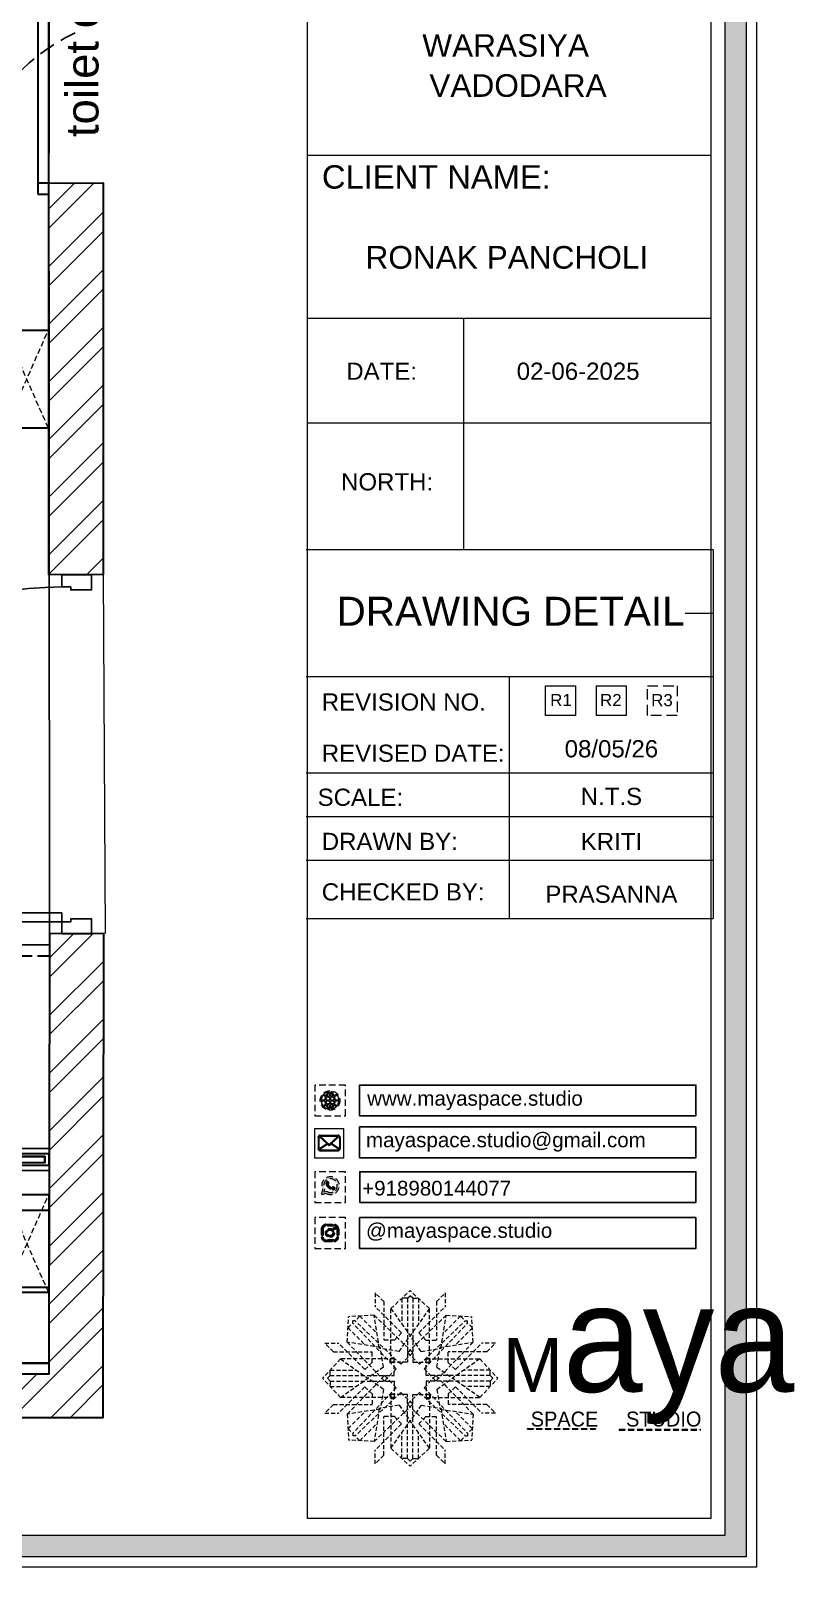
# Model space of a CAD drawing. Header units: millimetres. Extents: x 133760 to 136133, y -184957 to -182282.
# Drawn here: x 134007.5 to 134077.8, y -184050.8 to -183909.5 of the extents above; entities that cross this region are included whole.
import ezdxf
from ezdxf.enums import TextEntityAlignment as Align

# ---------------------------------------------------------------- set-up
doc = ezdxf.new("R2010")
doc.units = ezdxf.units.MM
doc.header["$MEASUREMENT"] = 0
for name, pattern in [('DASHED', [0.75, 0.5, -0.25]), ('DASHED2', [0.375, 0.25, -0.125]), ('DASHEDX2', [1.5, 1, -0.5])]:
    doc.linetypes.add(name, pattern=pattern)
for name, color, linetype in [('AR DOOR', 40, 'Continuous'), ('AR ELE-5', 134, 'Continuous'), ('AR HATCH-7', 7, 'Continuous')]:
    doc.layers.add(name, color=color, linetype=linetype)
for name, color, linetype, lineweight in [('Dimension', 10, 'DASHEDX2', 20), ('ELEC-wires', 1, 'DASHED2', 13), ('Electrical', 84, 'Continuous', 30), ('FUR1', 1, 'Continuous', 0), ('FURNITURE', 32, 'Continuous', 9), ('GF FALSE CEILING', 6, 'Continuous', 35), ('Looping', 10, 'Continuous', 25), ('NAME PLATE', 7, 'Continuous', 25), ('wall', 7, 'Continuous', 30)]:
    doc.layers.add(name, color=color, linetype=linetype, lineweight=lineweight)
doc.styles.add('Arial', font='arial.ttf')
doc.styles.get("Standard").update_dxf_attribs({"font": 'arial.ttf', "height": 6})
doc.styles.add('style4', font='ARIALN.TTF')

# ---------------------------------------------------------------- blocks, each defined once
blk = doc.blocks.new('ceili')
at = {"layer": 'FURNITURE', "color": 9, "lineweight": 30, "true_color": 0xc7c8ca}
for p, q in [((133709.56, -184165.31), (133709.56, -184216.31)), ((133710.56, -184216.31), (133710.56, -184186.3)), ((133710.56, -184215.31), (133709.56, -184215.31)), ((133709.56, -184216.31), (133710.56, -184216.31)), ((133710.58, -184309.78), (133611.56, -184309.78))]:
    blk.add_line(p, q, dxfattribs=at)
at = {"layer": 'FURNITURE', "color": 3, "linetype": 'DASHEDX2', "lineweight": 30}
blk.add_line((133561.04, -184286.34), (133710.63, -184286.34), dxfattribs=at)
at = {"layer": 'FURNITURE', "color": 9, "lineweight": 30, "true_color": 0xc7c8ca}
for points in [[(133710.56, -184323.81), (133707.11, -184323.81), (133707.11, -184316.81), (133710.56, -184316.81)], [(133707.11, -184323.81), (133710.56, -184323.81), (133710.56, -184324.81), (133707.11, -184324.81)]]:
    blk.add_lwpolyline(points, close=True, dxfattribs=at)
blk = doc.blocks.new('FSFSF')
at = {"color": 42, "lineweight": 5, "true_color": 0xe0ac11}
for p, q in [((28600.03, 143.51), (28600.03, 140.16)), ((28602.15, 141.41), (28600.03, 143.51)), ((28603.86, 139.69), (28608.58, 144.08)), ((28607.9, 142.22), (28608.58, 142.85)), ((28613.31, 139.69), (28608.58, 144.08)), ((28609.27, 142.22), (28608.59, 142.85)), ((28615.02, 141.41), (28617.14, 143.51)), ((28617.14, 143.51), (28617.14, 140.16)), ((28606.47, 133.76), (28600.03, 140.16)), ((28602.15, 141.41), (28602.15, 131.95)), ((28603.86, 126.58), (28603.86, 139.69)), ((28603.86, 139.69), (28608.58, 133.02)), ((28607.9, 142.22), (28606.58, 142.22)), ((28606.58, 142.22), (28606.58, 135.84)), ((28607.9, 142.22), (28607.9, 126.58)), ((28613.31, 139.69), (28608.59, 133.02)), ((28609.27, 142.22), (28609.27, 126.58)), ((28609.27, 142.22), (28610.59, 142.22)), ((28610.59, 142.22), (28610.59, 135.84)), ((28610.7, 133.76), (28617.14, 140.16)), ((28613.31, 126.58), (28613.31, 139.69)), ((28615.02, 141.41), (28615.02, 131.95)), ((28593.19, 131.45), (28593.54, 137.71)), ((28593.39, 135), (28594.56, 136.12)), ((28599.8, 138.06), (28593.54, 137.71)), ((28595.12, 136.69), (28594.53, 136.69)), ((28594.56, 136.12), (28594.56, 136.71)), ((28605.17, 124.98), (28594.56, 136.12)), ((28596.24, 137.86), (28595.12, 136.69)), ((28606.27, 126.08), (28595.12, 136.69)), ((28596.24, 137.86), (28600.47, 133.65)), ((28601.03, 130), (28599.8, 138.06)), ((28599.8, 138.05), (28608.58, 129.56)), ((28617.37, 138.05), (28608.59, 129.56)), ((28610.9, 126.08), (28622.05, 136.69)), ((28612.02, 124.98), (28622.62, 136.12)), ((28616.14, 130), (28617.37, 138.06)), ((28620.93, 137.86), (28616.7, 133.65)), ((28617.37, 138.06), (28623.63, 137.71)), ((28620.93, 137.86), (28622.05, 136.69)), ((28622.05, 136.69), (28622.64, 136.69)), ((28622.62, 136.12), (28622.62, 136.71)), ((28623.8, 135), (28622.62, 136.12)), ((28624, 131.45), (28623.65, 137.71)), ((28593.39, 135), (28597.6, 130.78)), ((28604.75, 131.95), (28602.15, 131.95)), ((28606.47, 133.76), (28604.75, 131.95)), ((28605.86, 129.18), (28608.58, 133.02)), ((28611.31, 129.18), (28608.59, 133.02)), ((28610.7, 133.76), (28612.42, 131.95)), ((28612.42, 131.95), (28615.02, 131.95)), ((28623.8, 135), (28619.59, 130.78)), ((28587.73, 131.22), (28591.08, 131.22)), ((28589.84, 129.1), (28587.73, 131.22)), ((28589.84, 129.1), (28599.29, 129.1)), ((28597.49, 124.78), (28591.08, 131.22)), ((28593.19, 131.45), (28601.69, 122.67)), ((28601.25, 130.22), (28593.19, 131.45)), ((28599.29, 126.5), (28599.29, 129.1)), ((28605.86, 129.18), (28601.03, 130)), ((28602.07, 125.39), (28601.25, 130.22)), ((28606.27, 126.08), (28608.58, 128.27)), ((28607.9, 128.92), (28608.58, 129.56)), ((28607.9, 128.92), (28608.58, 128.27)), ((28609.27, 128.92), (28608.59, 129.56)), ((28609.27, 128.92), (28608.59, 128.27)), ((28610.9, 126.08), (28608.59, 128.27)), ((28611.31, 129.18), (28616.14, 130)), ((28615.12, 125.39), (28615.94, 130.22)), ((28623.99, 131.45), (28615.5, 122.67)), ((28615.94, 130.22), (28624, 131.45)), ((28627.34, 129.1), (28617.89, 129.1)), ((28617.89, 126.5), (28617.89, 129.1)), ((28619.7, 124.78), (28626.1, 131.22)), ((28629.45, 131.22), (28626.1, 131.22)), ((28627.34, 129.1), (28629.45, 131.22)), ((28591.56, 127.39), (28587.17, 122.66)), ((28589.03, 123.35), (28589.03, 124.67)), ((28589.03, 124.67), (28595.4, 124.67)), ((28604.66, 127.39), (28591.56, 127.39)), ((28591.56, 127.39), (28598.23, 122.67)), ((28597.49, 124.78), (28599.29, 126.5)), ((28602.07, 125.39), (28598.23, 122.67)), ((28605.17, 124.98), (28602.97, 122.67)), ((28603.68, 126.54), (28603.68, 127.39)), ((28604.66, 126.54), (28603.68, 126.54)), ((28604.71, 127.57), (28603.86, 127.57)), ((28607.9, 126.58), (28603.86, 126.58)), ((28604.66, 123.35), (28604.66, 127.39)), ((28604.7, 126.58), (28604.71, 127.57)), ((28609.27, 126.58), (28613.31, 126.58)), ((28612.02, 124.98), (28614.21, 122.67)), ((28612.46, 126.58), (28612.46, 127.57)), ((28612.46, 127.57), (28613.31, 127.57)), ((28612.52, 123.35), (28612.52, 127.39)), ((28612.52, 127.39), (28625.63, 127.39)), ((28612.52, 126.54), (28613.51, 126.54)), ((28613.51, 126.54), (28613.51, 127.39)), ((28615.12, 125.39), (28618.96, 122.67)), ((28619.7, 124.78), (28617.89, 126.5)), ((28625.63, 127.39), (28618.96, 122.67)), ((28628.16, 124.67), (28621.78, 124.67)), ((28625.63, 127.39), (28630.02, 122.66)), ((28628.16, 123.35), (28628.16, 124.67)), ((28591.56, 117.94), (28587.17, 122.66)), ((28589.03, 123.35), (28588.4, 122.67)), ((28589.03, 121.98), (28588.4, 122.65)), ((28589.03, 123.35), (28604.66, 123.35)), ((28589.03, 121.98), (28604.66, 121.98)), ((28589.03, 121.98), (28589.03, 120.66)), ((28589.03, 120.66), (28595.4, 120.66)), ((28597.49, 120.54), (28591.08, 114.11)), ((28591.56, 117.94), (28598.23, 122.65)), ((28593.19, 113.88), (28601.69, 122.65)), ((28605.17, 120.35), (28594.56, 109.2)), ((28597.49, 120.54), (28599.29, 118.83)), ((28602.07, 119.94), (28598.23, 122.65)), ((28602.33, 123.35), (28601.69, 122.67)), ((28602.33, 121.98), (28601.69, 122.65)), ((28602.33, 123.35), (28602.97, 122.67)), ((28602.33, 121.98), (28602.97, 122.65)), ((28605.17, 120.35), (28602.97, 122.65)), ((28604.66, 121.98), (28604.66, 117.94)), ((28612.02, 120.35), (28614.21, 122.65)), ((28612.02, 120.35), (28622.62, 109.2)), ((28628.16, 123.35), (28612.52, 123.35)), ((28612.52, 121.98), (28612.52, 117.94)), ((28628.16, 121.98), (28612.52, 121.98)), ((28614.85, 123.35), (28614.21, 122.67)), ((28614.85, 121.98), (28614.21, 122.65)), ((28614.85, 123.35), (28615.5, 122.67)), ((28614.85, 121.98), (28615.5, 122.65)), ((28615.12, 119.94), (28618.96, 122.65)), ((28623.99, 113.88), (28615.5, 122.65)), ((28619.7, 120.54), (28617.89, 118.83)), ((28625.63, 117.94), (28618.96, 122.65)), ((28619.7, 120.54), (28626.1, 114.11)), ((28628.16, 120.66), (28621.78, 120.66)), ((28625.63, 117.94), (28630.02, 122.66)), ((28628.16, 123.35), (28628.78, 122.67)), ((28628.16, 121.98), (28628.78, 122.65)), ((28628.16, 121.98), (28628.16, 120.66)), ((28604.66, 117.94), (28591.56, 117.94)), ((28606.27, 119.15), (28595.12, 108.54)), ((28599.29, 118.83), (28599.29, 116.23)), ((28602.07, 119.94), (28601.25, 115.1)), ((28604.66, 118.78), (28603.68, 118.78)), ((28603.68, 118.78), (28603.68, 117.94)), ((28607.9, 118.65), (28603.86, 118.65)), ((28603.86, 118.65), (28603.86, 105.54)), ((28604.71, 117.66), (28603.86, 117.66)), ((28604.7, 118.65), (28604.71, 117.66)), ((28606.27, 119.15), (28608.58, 116.96)), ((28607.9, 103.01), (28607.9, 118.65)), ((28607.9, 116.31), (28608.58, 116.96)), ((28610.9, 119.15), (28608.59, 116.96)), ((28609.27, 116.31), (28608.59, 116.96)), ((28609.27, 118.65), (28613.31, 118.65)), ((28609.27, 103.01), (28609.27, 118.65)), ((28610.9, 119.15), (28622.05, 108.54)), ((28612.46, 118.65), (28612.46, 117.66)), ((28612.46, 117.66), (28613.31, 117.66)), ((28612.52, 118.78), (28613.51, 118.78)), ((28612.52, 117.94), (28625.63, 117.94)), ((28613.31, 118.65), (28613.31, 105.54)), ((28613.51, 118.78), (28613.51, 117.94)), ((28615.12, 119.94), (28615.94, 115.1)), ((28617.89, 118.83), (28617.89, 116.23)), ((28589.84, 116.23), (28587.73, 114.11)), ((28587.73, 114.11), (28591.08, 114.11)), ((28589.84, 116.23), (28599.29, 116.23)), ((28601.25, 115.1), (28593.19, 113.87)), ((28593.19, 113.87), (28593.54, 107.62)), ((28593.39, 110.32), (28597.6, 114.55)), ((28599.8, 107.17), (28608.58, 115.67)), ((28601.03, 115.23), (28599.8, 107.17)), ((28605.86, 116.05), (28601.03, 115.23)), ((28602.15, 103.82), (28602.15, 113.27)), ((28604.75, 113.27), (28602.15, 113.27)), ((28606.47, 111.47), (28604.75, 113.27)), ((28605.86, 116.05), (28608.58, 112.21)), ((28607.9, 116.31), (28608.58, 115.67)), ((28609.27, 116.31), (28608.59, 115.67)), ((28611.31, 116.05), (28608.59, 112.21)), ((28617.37, 107.17), (28608.59, 115.67)), ((28610.7, 111.47), (28612.42, 113.27)), ((28611.31, 116.05), (28616.14, 115.23)), ((28612.42, 113.27), (28615.02, 113.27)), ((28615.02, 103.82), (28615.02, 113.27)), ((28615.94, 115.1), (28624, 113.87)), ((28616.14, 115.23), (28617.37, 107.17)), ((28627.34, 116.23), (28617.89, 116.23)), ((28623.8, 110.32), (28619.59, 114.55)), ((28624, 113.87), (28623.65, 107.62)), ((28629.45, 114.11), (28626.1, 114.11)), ((28627.34, 116.23), (28629.45, 114.11)), ((28593.39, 110.32), (28594.56, 109.2)), ((28594.56, 109.2), (28594.56, 108.61)), ((28596.24, 107.37), (28600.47, 111.58)), ((28606.47, 111.47), (28600.03, 105.07)), ((28603.86, 105.54), (28608.58, 112.21)), ((28606.58, 103.01), (28606.58, 109.38)), ((28613.31, 105.54), (28608.59, 112.21)), ((28610.59, 103.01), (28610.59, 109.38)), ((28610.7, 111.47), (28617.14, 105.07)), ((28620.93, 107.37), (28616.7, 111.58)), ((28623.8, 110.32), (28622.62, 109.2)), ((28622.62, 109.2), (28622.62, 108.61)), ((28599.8, 107.17), (28593.54, 107.52)), ((28595.12, 108.54), (28594.53, 108.54)), ((28596.24, 107.37), (28595.12, 108.54)), ((28603.86, 105.54), (28608.58, 101.15)), ((28613.31, 105.54), (28608.58, 101.15)), ((28617.37, 107.17), (28623.63, 107.52)), ((28620.93, 107.37), (28622.05, 108.54)), ((28622.05, 108.54), (28622.64, 108.54)), ((28600.03, 101.71), (28600.03, 105.07)), ((28602.15, 103.82), (28600.03, 101.71)), ((28607.9, 103.01), (28606.58, 103.01)), ((28607.9, 103.01), (28608.58, 102.38)), ((28609.27, 103.01), (28608.59, 102.38)), ((28609.27, 103.01), (28610.59, 103.01)), ((28615.02, 103.82), (28617.14, 101.71)), ((28617.14, 101.71), (28617.14, 105.07))]:
    blk.add_line(p, q, dxfattribs=at)
blk = doc.blocks.new('hgwg')
at = {"layer": 'Dimension', "true_color": 0xd39e00}
h = blk.add_hatch(color=42, dxfattribs=at)
h.dxf.hatch_style = 1
h.paths.add_polyline_path([(27505.71, 45.05), (27494.27, 45.05), (27494.27, 44.9), (27505.71, 44.9)])
h = blk.add_hatch(color=42, dxfattribs=at)
h.dxf.hatch_style = 1
h.paths.add_polyline_path([(27523.3, 44.9), (27509.68, 44.9), (27509.68, 44.75), (27523.3, 44.75)])
at = {"layer": 'Dimension', "color": 42, "true_color": 0xd39e00}
for p, q in [((27494.27, 45.05), (27505.71, 45.05)), ((27494.27, 44.9), (27494.27, 45.05)), ((27494.27, 44.9), (27505.71, 44.9)), ((27505.71, 45.05), (27505.71, 44.9)), ((27509.68, 44.9), (27523.3, 44.9)), ((27509.68, 44.9), (27509.68, 44.75)), ((27509.68, 44.75), (27523.3, 44.75)), ((27523.3, 44.75), (27523.3, 44.9))]:
    blk.add_line(p, q, dxfattribs=at)
at = {"layer": 'Dimension', "color": 42, "true_color": 0xd39e00, "attachment_point": 1}
for s, width, insert, char_height in [('{\\fCinzel|b0|i0|c0|p2;\\H1.5x;M\\fAmsterdam One|b0|i0|c0|p2;\\H2x;aya}', 85.3277, (27490.17, 69.17), 6), ('{\\fCinzel|b0|i0|c0|p0;SPACE     STUDIO}', 66.129, (27494.83, 47.86), 2.5)]:
    blk.add_mtext_dynamic_manual_height_columns(s, width=width, gutter_width=30, heights=[0], dxfattribs=dict(at, insert=insert, char_height=char_height))
blk = doc.blocks.new('aggerg')
at = {"layer": 'Dimension', "color": 42, "true_color": 0xd39e00}
blk.add_lwpolyline([(-1.41, 1.41), (1.41, 1.41), (1.41, -1.41), (-1.41, -1.41)], close=True, dxfattribs=at)
at = {"layer": 'NAME PLATE', "lineweight": 0, "insert": (-0.03, 0.62), "char_height": 1.151, "width": 2.2458, "attachment_point": 2, "style": 'Arial'}
blk.add_mtext('R3', dxfattribs=at)
blk = doc.blocks.new('QEGW4TG')
at = {"layer": 'Dimension', "true_color": 0x000000}
h = blk.add_hatch(color=18, dxfattribs=at)
h.dxf.hatch_style = 1
h.paths.add_polyline_path([(2.69, 1.93, 0.170513), (2.95, 1.97, 0.190337), (3.11, 2.18, 0.466684), (3.03, 2.29), (2.79, 2.37, 0.273721), (2.69, 2.34, 0.040749), (2.63, 2.27, -0.441282), (2.53, 2.25, -0.11828), (2.06, 2.64, -0.441282), (2.07, 2.74, 0.040749), (2.13, 2.81, 0.290083), (2.14, 2.92), (2.01, 3.18, 0.316231), (1.91, 3.2, 0.190337), (1.73, 3, 0.170513), (1.72, 2.74, 0.252784)], flags=0)
h.paths.add_polyline_path([(1.19, 1.98), (1.03, 1.3, 0.550912), (1.11, 1.23), (1.75, 1.39, 6.344125)])
h.paths.add_polyline_path([(1.81, 1.7), (1.4, 1.6), (1.5, 2.03, -9.071339)], flags=16)
h.paths.add_polyline_path([(2.95, 1.97, -0.203224), (2.64, 1.94, -0.231509), (1.75, 2.69, -0.209023), (1.73, 3, -0.17811), (1.89, 3.19, -0.370089), (2.01, 3.18), (2.17, 2.86, -0.071517), (2.06, 2.73, 0.321676), (2.05, 2.65, 0.126524), (2.55, 2.24, 0.312216), (2.62, 2.26, -0.041087), (2.68, 2.34, -0.290673), (2.79, 2.37), (3.13, 2.26, -0.24764)], flags=0)
h = blk.add_hatch(color=18, dxfattribs=at)
h.dxf.hatch_style = 1
h.paths.add_polyline_path([(2.69, 2.34, 0.040749), (2.63, 2.27, -0.441282), (2.53, 2.25, -0.11828), (2.06, 2.64, -0.441282), (2.07, 2.74, 0.040749), (2.13, 2.81, 0.290083), (2.14, 2.92), (2.01, 3.18, 0.316231), (1.91, 3.2, 0.190337), (1.73, 3, 0.170513), (1.72, 2.74, 0.252784), (2.69, 1.93, 0.170513), (2.95, 1.97, 0.190337), (3.11, 2.18, 0.466684), (3.03, 2.29), (2.79, 2.37, 0.273721)])
for p, q in [((2.01, 3.18), (2.14, 2.92)), ((3.07, 2.28), (2.8, 2.36)), ((1.19, 1.98), (1.03, 1.3)), ((1.1, 1.23), (1.75, 1.39)), ((1.5, 2.03), (1.4, 1.6)), ((1.4, 1.6), (1.81, 1.7))]:
    blk.add_line(p, q)
blk.add_lwpolyline([(0, 0), (4.68, 0), (4.68, 4.68), (0, 4.68)], close=True)
for centre, radius, start, end in [((2.39, 2.56), 1.34, 241.4727, 205.6422), ((2.39, 2.56), 1.04, 235.9962, 210.8333), ((2.09, 2.87), 0.39, 159.7007, 198.4072), ((2.96, 3.23), 1.33, 201.4218, 258.1669), ((2.07, 2.87), 0.364, 118.9685, 159.3648), ((1.94, 3.12), 0.0896, 41.8985, 123.1344), ((2.11, 2.68), 0.066, 135.9932, 224.8892), ((1.67, 3.16), 0.586, 312.4617, 321.8728), ((3.12, 3.42), 1.31, 216.5455, 243.5279), ((2.05, 2.87), 0.104, 320.3924, 28.6971), ((2.76, 2.27), 0.104, 70.4402, 138.745), ((1.09, 1.29), 0.0598, 164.8483, 282.1458), ((2.57, 2.3), 0.066, 234.2482, 323.1441), ((3.11, 1.94), 0.586, 137.2645, 146.6756), ((2.75, 2.31), 0.39, 260.7301, 299.4366), ((2.76, 2.29), 0.364, 299.7725, 340.1688), ((3.03, 2.2), 0.0896, 336.0029, 57.2388)]:
    blk.add_arc(centre, radius, start, end)
blk = doc.blocks.new('ASGERG')
at = {"layer": 'Dimension', "true_color": 0x000000}
h = blk.add_hatch(color=18, dxfattribs=at)
h.dxf.hatch_style = 1
h.paths.add_polyline_path([(0.99, 1.7, 0.402382), (1.83, 1.03), (2.96, 1.03, 0.426145), (3.66, 1.9), (3.66, 2.99, 0.402382), (2.83, 3.67), (1.69, 3.67, 0.426145), (0.99, 2.79)])
h.paths.add_polyline_path([(1.27, 2.85, -0.426145), (1.72, 3.4), (2.85, 3.4, -0.402382), (3.38, 2.97), (3.38, 1.85, -0.426145), (2.94, 1.3), (1.8, 1.3, -0.402382), (1.27, 1.72)], flags=16)
h.paths.add_polyline_path([(3.02, 2.35, -1), (1.64, 2.35, -1)], flags=0)
h.paths.add_polyline_path([(2.74, 2.35, -1), (1.92, 2.35, -1)], flags=0)
h.paths.add_polyline_path([(3.19, 3.02, -1), (2.86, 3.02, -1)], flags=0)
h.paths.add_polyline_path([(1.64, 2.35, 1), (3.02, 2.35, 1)], flags=0)
h = blk.add_hatch(color=18, dxfattribs=at)
h.dxf.hatch_style = 1
h.paths.add_polyline_path([(1.64, 2.35, 1), (3.02, 2.35, 1)])
h.paths.add_polyline_path([(1.92, 2.35, -1), (2.74, 2.35, -1)], flags=16)
h = blk.add_hatch(color=18, dxfattribs=at)
h.dxf.hatch_style = 1
h.paths.add_polyline_path([(3.19, 3.02, 1), (2.86, 3.02, 1)])
for p, q in [((0.99, 2.99), (0.99, 1.7)), ((1.27, 2.97), (1.27, 1.72)), ((1.69, 3.67), (2.96, 3.67)), ((2.94, 3.4), (1.72, 3.4)), ((3.38, 2.97), (3.38, 1.72)), ((3.66, 2.99), (3.66, 1.7)), ((1.69, 1.03), (2.96, 1.03)), ((2.94, 1.3), (1.72, 1.3))]:
    blk.add_line(p, q)
blk.add_lwpolyline([(0, 0), (4.68, 0), (4.68, 4.68), (0, 4.68)], close=True)
for centre, radius in [((2.33, 2.35), 0.694), ((2.33, 2.35), 0.414), ((3.02, 3.02), 0.168)]:
    blk.add_circle(centre, radius)
for centre, radius, start, end in [((1.76, 2.89), 0.778, 94.8631, 172.8127), ((1.76, 2.91), 0.491, 94.8631, 172.8127), ((2.9, 2.91), 0.491, 7.1873, 85.1369), ((2.89, 2.89), 0.778, 7.1873, 85.1369), ((1.76, 1.8), 0.778, 187.1873, 265.1369), ((1.76, 1.78), 0.491, 187.1873, 265.1369), ((2.9, 1.78), 0.491, 274.8631, 352.8127), ((2.89, 1.8), 0.778, 274.8631, 352.8127)]:
    blk.add_arc(centre, radius, start, end)
blk = doc.blocks.new('DTGWEGEARG')
at = {"layer": 'Dimension', "true_color": 0x000000}
h = blk.add_hatch(color=18, dxfattribs=at)
h.dxf.hatch_style = 1
h.paths.add_polyline_path([(3.83, 2.34, 1), (0.85, 2.34, 1)])
h.paths.add_polyline_path([(2.51, 1.01, 0.105795), (2.96, 1.58, -0.055205), (3.3, 1.41, -0.169822)], flags=16)
h.paths.add_polyline_path([(2.41, 1.12), (2.41, 1.69, -0.058279), (2.81, 1.63, -0.103353)], flags=16)
h.paths.add_polyline_path([(2.26, 1.13, -0.101741), (1.87, 1.63, -0.057171), (2.26, 1.69)], flags=16)
h.paths.add_polyline_path([(2.17, 1.01, -0.169822), (1.38, 1.41, -0.055205), (1.72, 1.58, 0.105795)], flags=16)
h.paths.add_polyline_path([(3.02, 1.72, 0.081336), (3.13, 2.27), (3.68, 2.27, -0.152069), (3.4, 1.52, 0.05687)], flags=16)
h.paths.add_polyline_path([(2.87, 1.77, 0.061945), (2.41, 1.84), (2.41, 2.27), (2.98, 2.27, -0.081344)], flags=16)
h.paths.add_polyline_path([(2.26, 1.84, 0.060923), (1.8, 1.77, -0.081344), (1.7, 2.27), (2.26, 2.27)], flags=16)
h.paths.add_polyline_path([(1.66, 1.72, 0.05687), (1.28, 1.52, -0.152069), (1, 2.27), (1.55, 2.27, 0.081336)], flags=16)
h.paths.add_polyline_path([(2.41, 2.42), (2.41, 2.83, 0.061945), (2.87, 2.91, -0.080009), (2.98, 2.42)], flags=16)
h.paths.add_polyline_path([(3.13, 2.42, 0.080116), (3.02, 2.96, 0.127778), (2.51, 3.67, -0.36029), (3.68, 2.42)], flags=16)
h.paths.add_polyline_path([(2.26, 2.42), (1.7, 2.42, -0.080009), (1.8, 2.91, 0.060923), (2.26, 2.84)], flags=16)
h.paths.add_polyline_path([(1.55, 2.42), (1, 2.42, -0.150466), (1.28, 3.16, 0.05687), (1.66, 2.96, 0.080116)], flags=16)
h.paths.add_polyline_path([(2.41, 2.98), (2.41, 3.56, -0.103353), (2.81, 3.05, -0.058279)], flags=16)
h.paths.add_polyline_path([(2.26, 2.99, -0.057171), (1.87, 3.05, -0.101741), (2.26, 3.55)], flags=16)
h.paths.add_polyline_path([(1.72, 3.1, -0.055205), (1.38, 3.27, -0.169822), (2.17, 3.67, 0.105795)], flags=16)
blk.add_lwpolyline([(0, 0), (4.68, 0), (4.68, 4.68), (0, 4.68)], close=True)
at = {"layer": 'Dimension', "color": 18, "true_color": 0x000000}
for p, q in [((1, 2.42), (1.55, 2.42)), ((1.7, 2.42), (2.26, 2.42)), ((2.26, 3.55), (2.26, 2.99)), ((2.26, 2.84), (2.26, 2.42)), ((2.41, 3.56), (2.41, 2.98)), ((2.41, 2.83), (2.41, 2.42)), ((2.41, 2.42), (2.98, 2.42)), ((3.13, 2.42), (3.68, 2.42)), ((1, 2.27), (1.55, 2.27)), ((1.7, 2.27), (2.26, 2.27)), ((2.26, 2.27), (2.26, 1.84)), ((2.26, 1.69), (2.26, 1.13)), ((2.41, 2.27), (2.98, 2.27)), ((2.41, 2.27), (2.41, 1.84)), ((2.41, 1.69), (2.41, 1.12)), ((3.13, 2.27), (3.68, 2.27))]:
    blk.add_line(p, q, dxfattribs=at)
blk.add_circle((2.34, 2.34), 1.49, dxfattribs=at)
for centre, radius, start, end in [((2.34, 2.34), 1.34, 142.3819, 176.6093), ((2.34, 4.74), 1.9, 236.1399, 249.1595), ((2.34, 2.34), 1.34, 97.3549, 135.9073), ((2.34, 4.74), 1.75, 236.7417, 249.3811), ((3.28, 2.34), 1.73, 159.0567, 177.3789), ((3.28, 2.34), 1.58, 158.8325, 177.1302), ((3.28, 2.34), 1.73, 129.9301, 154.0867), ((2.34, 4.74), 1.9, 253.6799, 267.6253), ((3.28, 2.34), 1.58, 130.1073, 153.3446), ((2.34, 4.74), 1.75, 254.3336, 267.422), ((1.4, 2.34), 1.58, 26.6554, 50.2584), ((2.34, 4.74), 1.75, 272.3248, 285.6664), ((2.34, 4.74), 1.9, 272.1415, 286.3201), ((2.34, 2.34), 1.34, 3.3907, 82.6451), ((1.4, 2.34), 1.73, 25.9133, 50.0699), ((1.4, 2.34), 1.58, 2.8698, 21.1675), ((2.34, 4.74), 1.75, 290.6189, 303.2583), ((2.34, 4.74), 1.9, 290.8405, 303.8601), ((1.4, 2.34), 1.73, 2.6211, 20.9433), ((2.34, 2.34), 1.34, 183.0315, 217.6181), ((2.34, -0.06), 1.9, 110.8405, 123.8601), ((2.34, -0.06), 1.75, 110.6189, 123.2583), ((2.34, 2.34), 1.34, 224.0927, 262.6451), ((3.28, 2.34), 1.73, 182.3435, 200.9433), ((3.28, 2.34), 1.58, 182.5658, 201.1675), ((3.28, 2.34), 1.73, 205.9133, 230.0699), ((2.34, -0.06), 1.9, 92.3747, 106.3201), ((2.34, -0.06), 1.75, 92.578, 105.6664), ((3.28, 2.34), 1.58, 206.6554, 229.8927), ((2.34, -0.06), 1.9, 73.6799, 87.8585), ((2.34, -0.06), 1.75, 74.3336, 87.6752), ((1.4, 2.34), 1.58, 309.7416, 333.3446), ((1.4, 2.34), 1.73, 309.9301, 334.0867), ((2.34, 2.34), 1.34, 277.3549, 315.9073), ((1.4, 2.34), 1.58, 338.8325, 357.4342), ((2.34, -0.06), 1.75, 56.7417, 69.3811), ((1.4, 2.34), 1.73, 339.0567, 357.6565), ((2.34, -0.06), 1.9, 56.1399, 69.1595), ((2.34, 2.34), 1.34, 322.3819, 356.9685)]:
    blk.add_arc(centre, radius, start, end, dxfattribs=at)
blk = doc.blocks.new('*U9')
for points in [[(-1160, 0), (-1120, 0), (-1120, 30), (-1110, 30), (-1110, 100), (-1160, 100)], [(40, 0), (0, 0), (0, 30), (-10, 30), (-10, 100), (40, 100)], [(0, 0), (0, -1120), (-30, -1120), (-30, 0)]]:
    blk.add_lwpolyline(points, close=True)
at = {"layer": 'AR ELE-5', "linetype": 'ByBlock', "ltscale": 15}
blk.add_arc((1.6, 0.7), 1121.6, 180.0347, 267.627, dxfattribs=at)
blk = doc.blocks.new('RGH')
at = {"color": 242, "linetype": 'DASHED', "true_color": 0xcd2027}
for p, q in [((130318.55, 18194.22), (130309.54, 18198.2)), ((130318.55, 18198.2), (130309.54, 18194.22))]:
    blk.add_line(p, q, dxfattribs=at)
at = {"layer": 'ELEC-wires', "color": 5, "linetype": 'ByBlock', "lineweight": 30, "ltscale": 4}
blk.add_lwpolyline([(130309.54, 18198.2), (130318.55, 18198.2), (130318.55, 18194.22), (130309.54, 18194.22)], close=True, dxfattribs=at)

msp = doc.modelspace()

# ---------------------------------------------------------------- hatches: boundary and pattern name
at = {"layer": 'AR HATCH-7', "lineweight": 0, "true_color": 0x939598, "transparency": 33554687}
h = msp.add_hatch(dxfattribs=at)
h.set_pattern_fill('ANSI32', color=252, scale=10)
h.set_pattern_definition([(45, (3e-11, -272.635), (-2.65165043, 2.65165043), []), (45, (1.7678, -272.635), (-2.65165043, 2.65165043), [])])
h.paths.add_polyline_path([(134014.64, -183860.44), (133854.67, -183860.9), (133854.67, -183907.51), (133859.67, -183907.51), (133859.67, -183873.51), (133884.17, -183873.51), (133884.17, -183869.51), (134009.17, -183869.51), (134009.19, -183894.5), (134009.19, -183894.5), (134009.19, -183895.52), (134014.19, -183895.49)])
h.paths.add_polyline_path([(133859.67, -183966.51), (133854.67, -183966.51), (133854.67, -184037.01), (134014.21, -184037.01), (134014.26, -183992.51), (134009.26, -183992.54), (134009.19, -184033.01), (133910.19, -184033.01), (133910.19, -184033.01), (133859.67, -184033.01), (133859.68, -184012.92)])
h.paths.add_polyline_path([(134014.19, -183923.48), (134009.19, -183923.51), (134009.19, -183959.51), (134014.19, -183959.48)])
at = {"layer": 'Dimension', "true_color": 0xd39e00, "transparency": 33554687}
h = msp.add_hatch(color=42, dxfattribs=at)
h.paths.add_polyline_path([(133797.27, -183855.5), (133797.27, -184049.81), (134073.32, -184049.81), (134073.32, -183855.5)])
h.paths.add_polyline_path([(133799.21, -183857.44), (134071.38, -183857.44), (134071.38, -184047.87), (133799.21, -184047.87)], flags=16)
at = {"layer": 'Dimension', "true_color": 0x000000, "transparency": 33554687}
h = msp.add_hatch(color=18, dxfattribs=at)
h.dxf.hatch_style = 1
h.paths.add_polyline_path([(134035.8, -184012.48, 0.414214), (134036, -184012.27), (134036, -184011.25, 0.414214), (134035.8, -184011.04), (134034.16, -184011.04, 0.414214), (134033.96, -184011.25), (134033.96, -184012.27, 0.414214), (134034.16, -184012.48)])
h.paths.add_polyline_path([(134035.13, -184011.86), (134035.89, -184012.37, -0.198912), (134035.8, -184012.4), (134034.16, -184012.4, -0.198912), (134034.07, -184012.37), (134034.83, -184011.86), (134034.98, -184012)], flags=16)
h.paths.add_polyline_path([(134034.98, -184011.9), (134034.15, -184011.12, -0.028783), (134034.16, -184011.12), (134035.8, -184011.12, -0.028783), (134035.81, -184011.12)], flags=16)
h.paths.add_polyline_path([(134035.19, -184011.81), (134035.89, -184011.15, -0.202482), (134035.92, -184011.25), (134035.92, -184012.27, -0.043076), (134035.92, -184012.3)], flags=16)
h.paths.add_polyline_path([(134034.77, -184011.81), (134034.03, -184012.3, -0.043076), (134034.03, -184012.27), (134034.03, -184011.25, -0.202482), (134034.07, -184011.15)], flags=16)

# ---------------------------------------------------------------- linework, layer by layer
at = {"color": 18, "true_color": 0x000000, "transparency": 33554687}
for points in [[(134037.78, -184009.26), (134068.71, -184009.26), (134068.71, -184006.43), (134037.78, -184006.43)], [(134037.78, -184013.12), (134068.71, -184013.12), (134068.71, -184010.29), (134037.78, -184010.29)], [(134037.8, -184017.23), (134068.71, -184017.23), (134068.71, -184014.41), (134037.8, -184014.41)], [(134037.78, -184021.45), (134068.71, -184021.45), (134068.71, -184018.62), (134037.78, -184018.62)]]:
    msp.add_lwpolyline(points, close=True, dxfattribs=at)
at = {"layer": 'Dimension', "color": 42, "linetype": 'Continuous', "true_color": 0xd39e00, "transparency": 33554687}
for p, q in [((134070.07, -183920.95), (134032.98, -183920.95)), ((134070.07, -183935.93), (134032.98, -183935.93)), ((134047.33, -183935.93), (134047.33, -183957.22)), ((134070.07, -183945.57), (134032.98, -183945.57)), ((134070.3, -183957.22), (134032.86, -183957.22)), ((134070.3, -183957.22), (134070.3, -183991.13)), ((134067.71, -183963.04), (134070.3, -183963.04)), ((134032.86, -183968.85), (134070.3, -183968.85)), ((134051.58, -183991.13), (134051.58, -183968.85)), ((134070.3, -183977.76), (134032.86, -183977.76)), ((134070.3, -183981.77), (134032.86, -183981.77)), ((134070.3, -183985.79), (134032.86, -183985.79)), ((134032.86, -183991.13), (134070.3, -183991.13))]:
    msp.add_line(p, q, dxfattribs=at)
at = {"layer": 'Dimension', "color": 18, "linetype": 'Continuous', "true_color": 0x000000, "transparency": 33554687}
for p, q in [((134033.96, -184011.25), (134033.96, -184012.27)), ((134034.03, -184011.25), (134034.03, -184012.27)), ((134034.03, -184012.3), (134034.77, -184011.81)), ((134034.07, -184011.15), (134034.77, -184011.81)), ((134034.07, -184012.37), (134034.83, -184011.86)), ((134034.15, -184011.12), (134034.98, -184011.9)), ((134034.16, -184011.04), (134035.8, -184011.04)), ((134034.16, -184011.12), (134035.8, -184011.12)), ((134034.16, -184012.4), (134035.8, -184012.4)), ((134034.83, -184011.86), (134034.98, -184012)), ((134034.98, -184011.9), (134035.81, -184011.12)), ((134034.98, -184012), (134035.13, -184011.86)), ((134035.89, -184012.37), (134035.13, -184011.86)), ((134035.19, -184011.81), (134035.89, -184011.15)), ((134035.92, -184012.3), (134035.19, -184011.81)), ((134035.92, -184011.25), (134035.92, -184012.27)), ((134036, -184011.25), (134036, -184012.27)), ((134034.16, -184012.48), (134035.8, -184012.48))]:
    msp.add_line(p, q, dxfattribs=at)
at = {"layer": 'Dimension', "color": 42, "linetype": 'Continuous', "true_color": 0xd39e00, "transparency": 33554687}
for points in [[(133796.3, -183854.53), (134074.29, -183854.53), (134074.29, -184050.78), (133796.3, -184050.78)], [(133797.27, -183855.5), (134073.32, -183855.5), (134073.32, -184049.81), (133797.27, -184049.81)], [(133799.21, -183857.44), (134071.38, -183857.44), (134071.38, -184047.87), (133799.21, -184047.87)], [(134032.98, -184046.28), (134032.98, -183859.03), (134070.07, -183859.03), (134070.07, -184046.28)], [(134054.89, -183969.71), (134057.63, -183969.71), (134057.63, -183972.44), (134054.89, -183972.44)], [(134059.57, -183969.71), (134062.3, -183969.71), (134062.3, -183972.44), (134059.57, -183972.44)]]:
    msp.add_lwpolyline(points, close=True, dxfattribs=at)
at = {"layer": 'Dimension', "linetype": 'Continuous', "transparency": 33554687}
msp.add_lwpolyline([(134033.63, -184013.14), (134036.32, -184013.14), (134036.32, -184010.45), (134033.63, -184010.45)], close=True, dxfattribs=at)
at = {"layer": 'Dimension', "color": 18, "true_color": 0x000000, "transparency": 33554687}
for centre, radius, start, end in [((134034.16, -184011.25), 0.206, 90, 180), ((134034.16, -184012.27), 0.206, 180, 270), ((134034.16, -184011.25), 0.129, 134.2135, 180), ((134034.16, -184012.27), 0.129, 180, 189.8662), ((134034.16, -184012.27), 0.129, 225, 270), ((134034.16, -184011.25), 0.129, 90, 96.5948), ((134035.8, -184011.25), 0.206, 0, 90), ((134035.8, -184011.25), 0.129, 83.4052, 90), ((134035.8, -184012.27), 0.206, 270, 0), ((134035.8, -184012.27), 0.129, 270, 315), ((134035.8, -184011.25), 0.129, 0, 45.7865), ((134035.8, -184012.27), 0.129, 350.1338, 0)]:
    msp.add_arc(centre, radius, start, end, dxfattribs=at)
at = {"layer": 'Electrical', "color": 7, "lineweight": 30}
msp.add_lwpolyline([(133867.67, -184013.81), (134009.22, -184013.81), (134009.22, -184012.75), (133867.67, -184012.75)], close=True, dxfattribs=at)
at = {"layer": 'Electrical', "color": 175, "lineweight": 30, "ltscale": 8, "true_color": 0x4554a5}
for points in [[(134008.83, -184012.97), (134008.83, -184013.59), (133868.18, -184013.59), (133868.18, -184012.97)], [(134008.81, -184012.99), (134008.81, -184013.58), (133868.2, -184013.58), (133868.2, -184012.99)]]:
    msp.add_lwpolyline(points, close=True, dxfattribs=at)
at = {"layer": 'FURNITURE', "color": 9, "lineweight": 30, "true_color": 0xc7c8ca}
for p, q in [((134009.19, -183924.51), (134009.19, -183894.5)), ((134009.19, -183923.51), (134008.19, -183923.51)), ((134008.19, -183924.51), (134009.19, -183924.51))]:
    msp.add_line(p, q, dxfattribs=at)
at = {"layer": 'FURNITURE', "lineweight": 5}
msp.add_line((134014.19, -183959.48), (134014.39, -183992.51), dxfattribs=at)
at = {"layer": 'GF FALSE CEILING', "lineweight": 25}
msp.add_lwpolyline([(133859.67, -184012.28), (134009.22, -184012.28), (134009.22, -184014.28), (133859.67, -184014.28)], close=True, dxfattribs=at)
at = {"layer": 'wall', "lineweight": 30}
for points in [[(134009.19, -183923.51), (134014.19, -183923.48), (134014.19, -183959.48), (134009.19, -183959.51)], [(134009.26, -183992.54), (134009.19, -184033.01), (133859.67, -184033.01), (133859.67, -183966.51), (133854.67, -183966.51), (133854.67, -184037.01), (134014.21, -184037.01), (134014.26, -183992.51)]]:
    msp.add_lwpolyline(points, close=True, dxfattribs=at)

# ---------------------------------------------------------------- block references
at = {"layer": 'AR DOOR', "linetype": 'ByBlock', "lineweight": -2, "extrusion": (0, 0, -1), "xscale": -0.02749999999996862, "yscale": 0.02749999999996862, "zscale": -0.02749999999996862, "rotation": 90}
msp.add_blockref('*U9', (-134010.39, -183991.43), dxfattribs=at)
at = {"layer": 'Dimension', "transparency": 33554687, "xscale": 0.6043375001775517, "yscale": 0.6043375001775517, "zscale": 0.6043375001775517}
msp.add_blockref('DTGWEGEARG', (134033.65, -184009.26), dxfattribs=at)
at = {"layer": 'Dimension', "color": 42, "true_color": 0xd39e00, "transparency": 33554687}
for name, p, xscale, yscale, zscale in [('QEGW4TG', (134033.66, -184017.23), 0.6043375001775517, 0.6043375001775517, 0.6043375001775517), ('ASGERG', (134033.65, -184021.45), 0.6043375001775517, 0.6043375001775517, 0.6043375001775517), ('FSFSF', (123286.29, -184079.51), 0.3759760384664457, 0.3759760384664457, 0.3759760384664457), ('hgwg', (118967.73, -184062.72), 0.548677340142124, 0.548677340142124, 0.548677340142124)]:
    msp.add_blockref(name, p, dxfattribs=dict(at, xscale=xscale, yscale=yscale, zscale=zscale))
at = {"layer": 'ELEC-wires', "linetype": 'ByBlock', "lineweight": -3, "rotation": 270}
for p in [(115810.96, -53627.47), (115810.99, -53706.97)]:
    msp.add_blockref('RGH', p, dxfattribs=at)
at = {"layer": 'FURNITURE', "lineweight": 30}
msp.add_blockref('ceili', (298.63, 291.8), dxfattribs=at)
at = {"layer": 'NAME PLATE', "transparency": 33554687, "xscale": 0.9686924564324417, "yscale": 0.9686924564324417, "zscale": 0.9686924564324417}
msp.add_blockref('aggerg', (134065.62, -183971.08), dxfattribs=at)

# ---------------------------------------------------------------- texts
at = {"color": 18, "true_color": 0x000000, "transparency": 33554687, "char_height": 1.3513, "attachment_point": 1}
for s, width, gutter_width, insert in [('www.mayaspace.studio', 9.0744, 7.59, (134038.48, -184006.98)), ('mayaspace.studio@gmail.com', 5.6613, 4.74, (134038.37, -184010.8)), ('+918980144077', 22.0763, 4.74, (134038.02, -184015.24)), ('@mayaspace.studio', 5.6613, 4.74, (134038.37, -184019.13))]:
    msp.add_mtext_dynamic_manual_height_columns(s, width=width, gutter_width=gutter_width, heights=[0], dxfattribs=dict(at, insert=insert))
at = {"layer": 'NAME PLATE', "transparency": 33554687, "style": 'Arial'}
for s, height, p in [(' WARASIYA  ', 2.0802, (134051.62, -183911.88, -0.1)), ('VADODARA', 2.08, (134052.35, -183915.56, -0.1)), ('CLIENT NAME:', 2.1519, (134044.84, -183924)), ('RONAK PANCHOLI    ', 2.0802, (134052.94, -183931.36, -0.1)), ('DATE:', 1.581, (134039.81, -183941.58)), ('02-06-2025', 1.581, (134057.88, -183941.58)), ('NORTH:', 1.581, (134040.31, -183951.75)), ('DRAWING DETAIL', 2.6605, (134051.67, -183964.19)), ('REVISION NO.', 1.5811, (134041.85, -183972)), ('REVISED DATE: ', 1.5811, (134043.02, -183976.71)), ('SCALE:', 1.581, (134037.85, -183980.76)), ('DRAWN BY:', 1.581, (134040.56, -183984.82)), ('KRITI', 1.581, (134060.94, -183984.83)), ('CHECKED BY:', 1.5811, (134041.79, -183989.46)), ('PRASANNA', 1.581, (134060.94, -183989.67))]:
    msp.add_text(s, height=height, dxfattribs=at).set_placement(p, align=Align.CENTER)
for s, p in [('R1', (134055.31, -183971.59)), ('R2', (134059.89, -183971.59))]:
    msp.add_text(s, height=1.115, dxfattribs=at).set_placement(p)
at = {"layer": 'NAME PLATE', "lineweight": 0, "transparency": 33554687, "char_height": 1.581, "attachment_point": 2, "style": 'Arial'}
for s, insert, width in [('08/05/26', (134060.94, -183974.72), 13.7025), ('N.T.S', (134060.94, -183979.1), 3.086)]:
    msp.add_mtext(s, dxfattribs=dict(at, insert=insert, width=width))

# ---------------------------------------------------------------- next in the draw order: texts
at = {"layer": 'FUR1', "insert": (134012.29, -183905.04), "char_height": 3, "width": 28.4543, "attachment_point": 5, "rotation": 90, "style": 'style4', "bg_fill": 2}
msp.add_mtext('\\A1;\\pxql;{\\fArial|b0|i0|c0|p34;toilet door}', dxfattribs=at)

# ---------------------------------------------------------------- next in the draw order: linework, layer by layer
at = {"layer": 'GF FALSE CEILING', "lineweight": 25}
msp.add_lwpolyline([(133859.67, -183873.51), (133884.17, -183873.51), (133884.17, -183869.51), (134009.17, -183869.51), (134009.26, -183993.54), (133859.67, -183993.54)], close=True, dxfattribs=at)
at = {"layer": 'Looping', "linetype": 'DASHED', "lineweight": 25, "ltscale": 3}
msp.add_arc((134019.22, -183925.88), 17.9, 115.0949, 218.4521, dxfattribs=at)

doc.saveas('drawing.dxf')
